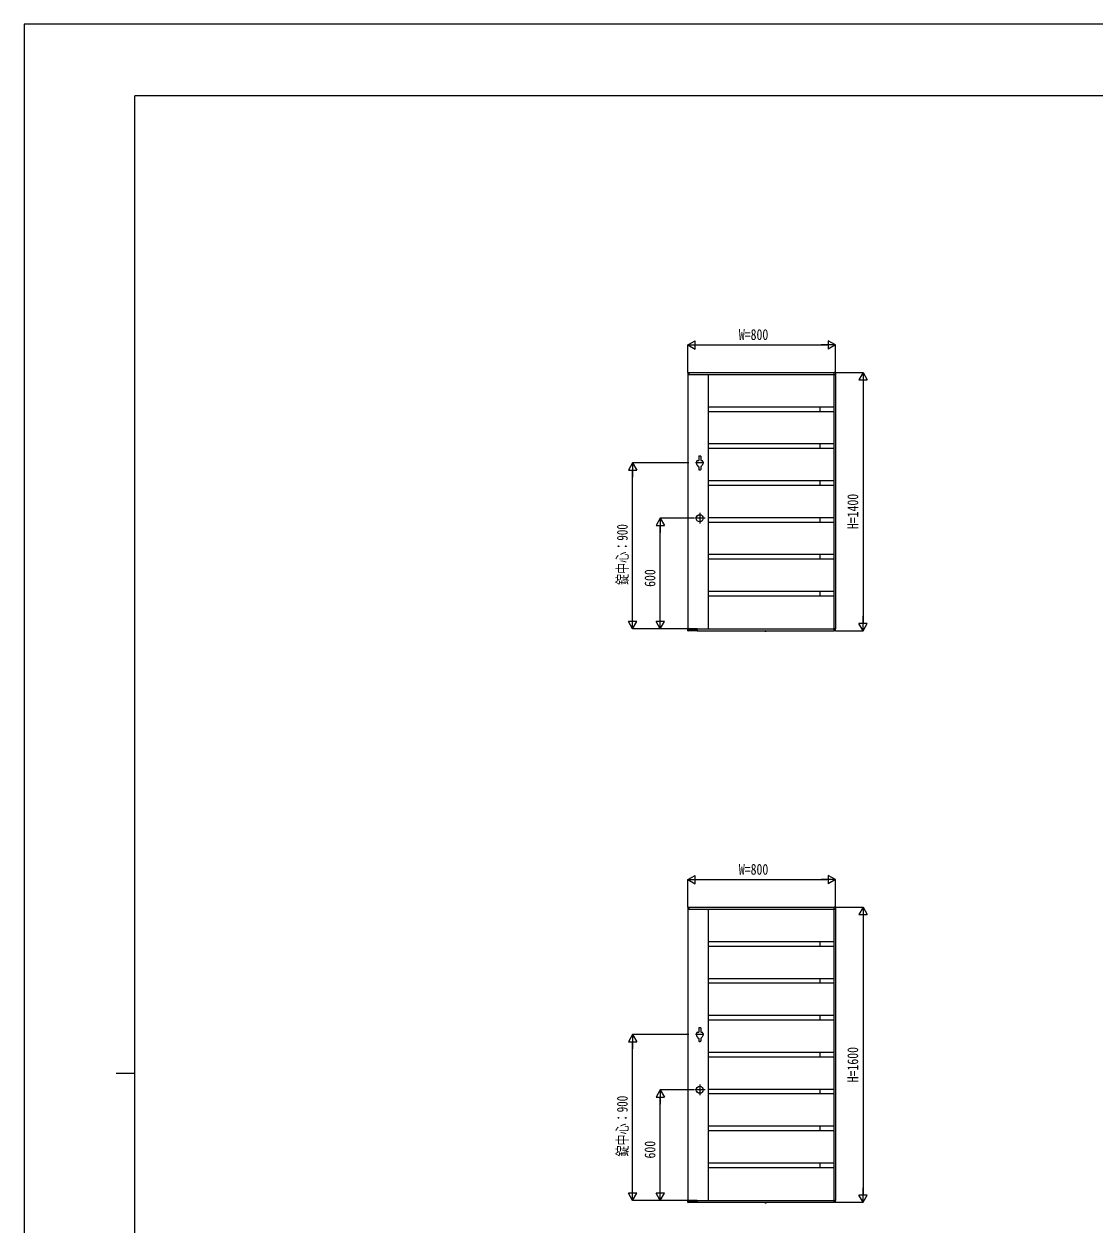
# Model space of a CAD drawing. Units: millimetres, scale not verified. Extents: x -8410 to 8410, y -5940 to 5940.
# Drawn here: x -8410 to -2602, y -573 to 5940 of the extents above; entities that cross this region are included whole.
import ezdxf
from ezdxf.enums import TextEntityAlignment as Align

# ---------------------------------------------------------------- set-up
doc = ezdxf.new("R2010")
doc.units = ezdxf.units.MM
doc.header["$LTSCALE"] = 30
for name, color, linetype in [('0-2_YKK_A1', 4, 'Continuous'), ('0-3_YKK_D', 6, 'Continuous'), ('0-4_YKK_ZWAK', 7, 'Continuous')]:
    doc.layers.add(name, color=color, linetype=linetype)
doc.styles.add('ＭＳ ゴシック', font='')
doc.styles.get('ＭＳ ゴシック').set_extended_font_data('MS Gothic')

msp = doc.modelspace()

# ---------------------------------------------------------------- linework, layer by layer
at = {"layer": '0-2_YKK_A1'}
for p, q in [((-4810.46, 4048.63), (-4810.46, 4040.5)), ((-4809.96, 4040), (-4809.96, 2660)), ((-4809.96, 4040), (-4009.96, 4040)), ((-4809.96, 4040), (-4803.26, 4040)), ((-4809.05, 4050.13), (-4803.49, 4050.47)), ((-4803.26, 4040), (-4803.26, 4040)), ((-4802.96, 4050), (-4016.96, 4050)), ((-4802.96, 4040), (-4802.96, 4050)), ((-4802.96, 4040.3), (-4802.96, 4049.97)), ((-4699.96, 4040), (-4699.96, 2660)), ((-4018.96, 4040), (-4018.96, 2660)), ((-4016.96, 4040), (-4016.96, 4050)), ((-4016.96, 4040.3), (-4016.96, 4049.97)), ((-4009.96, 4040), (-4016.66, 4040)), ((-4016.66, 4040), (-4016.66, 4040)), ((-4010.87, 4050.13), (-4016.43, 4050.47)), ((-4009.96, 4040), (-4009.96, 2660)), ((-4009.46, 4048.63), (-4009.46, 4040.5)), ((-4018.96, 3862.5), (-4699.96, 3862.5)), ((-4093.96, 3862.5), (-4093.96, 3837.5)), ((-4018.96, 3837.5), (-4699.96, 3837.5)), ((-4018.96, 3662.5), (-4699.96, 3662.5)), ((-4093.96, 3662.5), (-4093.96, 3637.5)), ((-4751.21, 3595.5), (-4751.21, 3572)), ((-4749.21, 3597.5), (-4742.71, 3597.5)), ((-4740.71, 3595.5), (-4740.71, 3572)), ((-4018.96, 3637.5), (-4699.96, 3637.5)), ((-4723.96, 3560), (-4767.96, 3560)), ((-4763.46, 3567), (-4763.46, 3553)), ((-4758.46, 3572), (-4751.21, 3572)), ((-4751.21, 3539.16), (-4751.21, 3524.5)), ((-4749.21, 3522.5), (-4742.71, 3522.5)), ((-4740.71, 3572), (-4733.46, 3572)), ((-4740.71, 3539.16), (-4740.71, 3524.5)), ((-4728.46, 3567), (-4728.46, 3553)), ((-4018.96, 3462.5), (-4699.96, 3462.5)), ((-4093.96, 3462.5), (-4093.96, 3437.5)), ((-4018.96, 3437.5), (-4699.96, 3437.5)), ((-4716.96, 3260), (-4774.96, 3260)), ((-4745.96, 3289), (-4745.96, 3231)), ((-4018.96, 3262.5), (-4699.96, 3262.5)), ((-4093.96, 3262.5), (-4093.96, 3237.5)), ((-4018.96, 3237.5), (-4699.96, 3237.5)), ((-4018.96, 3062.5), (-4699.96, 3062.5)), ((-4093.96, 3062.5), (-4093.96, 3037.5)), ((-4018.96, 3037.5), (-4699.96, 3037.5)), ((-4018.96, 2862.5), (-4699.96, 2862.5)), ((-4018.96, 2837.5), (-4699.96, 2837.5)), ((-4093.96, 2862.5), (-4093.96, 2837.5)), ((-4809.85, 2649.97), (-4810.43, 2659.47)), ((-4809.96, 2660), (-4009.96, 2660)), ((-4760.26, 2660), (-4809.93, 2660)), ((-4808.6, 2649.5), (-4809.35, 2649.5)), ((-4808.1, 2649.99), (-4808.07, 2651.81)), ((-4808.09, 2650.5), (-4761.79, 2650.5)), ((-4787.17, 2652.1), (-4807.75, 2652.1)), ((-4786.85, 2651.81), (-4786.84, 2650.99)), ((-4785.12, 2650.99), (-4785.1, 2651.81)), ((-4778.13, 2652.1), (-4784.79, 2652.1)), ((-4777.82, 2651.81), (-4777.8, 2650.99)), ((-4776.08, 2650.99), (-4776.07, 2651.81)), ((-4762.13, 2652.1), (-4775.75, 2652.1)), ((-4765.86, 2652.1), (-4765.84, 2650.99)), ((-4761.82, 2651.81), (-4761.79, 2650.01)), ((-4760.46, 2649.52), (-4761.29, 2649.52)), ((-4759.96, 2659.7), (-4759.96, 2650.02)), ((-4759.66, 2660), (-4759.66, 2650)), ((-4759.66, 2650), (-4016.96, 2650)), ((-4392.22, 2649.5), (-4392.13, 2650)), ((-4392.22, 2649.5), (-4392.05, 2648.53)), ((-4392.22, 2649.5), (-4384.4, 2649.5)), ((-4392.13, 2650), (-4384.49, 2650)), ((-4388.31, 2645.8), (-4388.31, 2650)), ((-4384.4, 2649.5), (-4384.57, 2648.53)), ((-4384.4, 2649.5), (-4384.49, 2650)), ((-4016.96, 2650), (-4016.96, 2660)), ((-4016.96, 2659.7), (-4016.96, 2650.03)), ((-4009.96, 2660), (-4016.66, 2660)), ((-4016.66, 2660), (-4016.66, 2660)), ((-4010.87, 2649.87), (-4016.43, 2649.53)), ((-4009.46, 2651.37), (-4009.46, 2659.5)), ((-4810.46, 1148.63), (-4810.46, 1140.5)), ((-4809.96, 1140), (-4809.96, -440)), ((-4809.96, 1140), (-4009.96, 1140)), ((-4809.96, 1140), (-4803.26, 1140)), ((-4809.05, 1150.13), (-4803.49, 1150.47)), ((-4803.26, 1140), (-4803.26, 1140)), ((-4802.96, 1150), (-4016.96, 1150)), ((-4802.96, 1140), (-4802.96, 1150)), ((-4802.96, 1140.3), (-4802.96, 1149.97)), ((-4699.96, 1140), (-4699.96, -440)), ((-4018.96, 1140), (-4018.96, -440)), ((-4016.96, 1140), (-4016.96, 1150)), ((-4016.96, 1140.3), (-4016.96, 1149.97)), ((-4009.96, 1140), (-4016.66, 1140)), ((-4016.66, 1140), (-4016.66, 1140)), ((-4010.87, 1150.13), (-4016.43, 1150.47)), ((-4009.96, 1140), (-4009.96, -440)), ((-4009.46, 1148.63), (-4009.46, 1140.5)), ((-4018.96, 962.5), (-4699.96, 962.5)), ((-4018.96, 937.5), (-4699.96, 937.5)), ((-4093.96, 962.5), (-4093.96, 937.5)), ((-4018.96, 762.5), (-4699.96, 762.5)), ((-4018.96, 737.5), (-4699.96, 737.5)), ((-4093.96, 762.5), (-4093.96, 737.5)), ((-4018.96, 562.5), (-4699.96, 562.5)), ((-4018.96, 537.5), (-4699.96, 537.5)), ((-4093.96, 562.5), (-4093.96, 537.5)), ((-4723.96, 460), (-4767.96, 460)), ((-4763.46, 467), (-4763.46, 453)), ((-4758.46, 472), (-4751.21, 472)), ((-4751.21, 495.5), (-4751.21, 472)), ((-4749.21, 497.5), (-4742.71, 497.5)), ((-4740.71, 495.5), (-4740.71, 472)), ((-4740.71, 472), (-4733.46, 472)), ((-4728.46, 467), (-4728.46, 453)), ((-4751.21, 439.16), (-4751.21, 424.5)), ((-4749.21, 422.5), (-4742.71, 422.5)), ((-4740.71, 439.16), (-4740.71, 424.5)), ((-4018.96, 362.5), (-4699.96, 362.5)), ((-4018.96, 337.5), (-4699.96, 337.5)), ((-4093.96, 362.5), (-4093.96, 337.5)), ((-4716.96, 160), (-4774.96, 160)), ((-4745.96, 189), (-4745.96, 131)), ((-4018.96, 162.5), (-4699.96, 162.5)), ((-4018.96, 137.5), (-4699.96, 137.5)), ((-4093.96, 162.5), (-4093.96, 137.5)), ((-4018.96, -37.5), (-4699.96, -37.5)), ((-4018.96, -62.5), (-4699.96, -62.5)), ((-4093.96, -37.5), (-4093.96, -62.5)), ((-4018.96, -237.5), (-4699.96, -237.5)), ((-4093.96, -237.5), (-4093.96, -262.5)), ((-4018.96, -262.5), (-4699.96, -262.5)), ((-4809.85, -450.03), (-4810.43, -440.53)), ((-4809.96, -440), (-4009.96, -440)), ((-4760.26, -440), (-4809.93, -440)), ((-4808.6, -450.5), (-4809.35, -450.5)), ((-4808.1, -450.01), (-4808.07, -448.19)), ((-4808.09, -449.5), (-4761.79, -449.5)), ((-4787.17, -447.9), (-4807.75, -447.9)), ((-4786.85, -448.19), (-4786.84, -449.01)), ((-4785.12, -449.01), (-4785.1, -448.19)), ((-4778.13, -447.9), (-4784.79, -447.9)), ((-4777.82, -448.19), (-4777.8, -449.01)), ((-4776.08, -449.01), (-4776.07, -448.19)), ((-4762.13, -447.9), (-4775.75, -447.9)), ((-4765.86, -447.9), (-4765.84, -449.01)), ((-4761.82, -448.19), (-4761.79, -449.99)), ((-4760.46, -450.48), (-4761.29, -450.48)), ((-4759.96, -440.3), (-4759.96, -449.98)), ((-4759.66, -440), (-4759.66, -450)), ((-4759.66, -450), (-4016.96, -450)), ((-4392.22, -450.5), (-4392.13, -450)), ((-4392.22, -450.5), (-4392.05, -451.47)), ((-4392.22, -450.5), (-4384.4, -450.5)), ((-4392.13, -450), (-4384.49, -450)), ((-4388.31, -454.2), (-4388.31, -450)), ((-4384.4, -450.5), (-4384.57, -451.47)), ((-4384.4, -450.5), (-4384.49, -450)), ((-4016.96, -450), (-4016.96, -440)), ((-4016.96, -440.3), (-4016.96, -449.97)), ((-4009.96, -440), (-4016.66, -440)), ((-4016.66, -440), (-4016.66, -440)), ((-4010.87, -450.13), (-4016.43, -450.47)), ((-4009.46, -448.63), (-4009.46, -440.5))]:
    msp.add_line(p, q, dxfattribs=at)
for points in [[(-4807.75, 2652.1), (-4807.89, 2652.07), (-4807.97, 2652.02), (-4808.01, 2651.97), (-4808.04, 2651.91), (-4808.06, 2651.86), (-4808.07, 2651.81)], [(-4786.85, 2651.81), (-4786.86, 2651.85), (-4786.87, 2651.9), (-4786.89, 2651.95), (-4786.92, 2651.99), (-4786.97, 2652.04), (-4787.05, 2652.08), (-4787.17, 2652.1)], [(-4784.79, 2652.1), (-4784.92, 2652.07), (-4785, 2652.02), (-4785.05, 2651.97), (-4785.08, 2651.91), (-4785.09, 2651.86), (-4785.1, 2651.81)], [(-4777.82, 2651.81), (-4777.82, 2651.85), (-4777.83, 2651.9), (-4777.86, 2651.95), (-4777.89, 2651.99), (-4777.94, 2652.04), (-4778.01, 2652.08), (-4778.13, 2652.1)], [(-4775.75, 2652.1), (-4775.89, 2652.07), (-4775.97, 2652.02), (-4776.01, 2651.97), (-4776.04, 2651.91), (-4776.06, 2651.86), (-4776.07, 2651.81)], [(-4761.82, 2651.81), (-4761.82, 2651.85), (-4761.83, 2651.9), (-4761.86, 2651.95), (-4761.89, 2651.99), (-4761.94, 2652.04), (-4762.01, 2652.08), (-4762.13, 2652.1)], [(-4390.61, 2647.42), (-4389.46, 2649.74), (-4388.31, 2650.35)], [(-4386.01, 2647.42), (-4387.17, 2649.74), (-4388.31, 2650.35)], [(-4807.75, -447.9), (-4807.89, -447.93), (-4807.97, -447.98), (-4808.01, -448.03), (-4808.04, -448.09), (-4808.06, -448.14), (-4808.07, -448.19)], [(-4786.85, -448.19), (-4786.86, -448.15), (-4786.87, -448.1), (-4786.89, -448.05), (-4786.92, -448.01), (-4786.97, -447.96), (-4787.05, -447.92), (-4787.17, -447.9)], [(-4784.79, -447.9), (-4784.92, -447.93), (-4785, -447.98), (-4785.05, -448.03), (-4785.08, -448.09), (-4785.09, -448.14), (-4785.1, -448.19)], [(-4777.82, -448.19), (-4777.82, -448.15), (-4777.83, -448.1), (-4777.86, -448.05), (-4777.89, -448.01), (-4777.94, -447.96), (-4778.01, -447.92), (-4778.13, -447.9)], [(-4775.75, -447.9), (-4775.89, -447.93), (-4775.97, -447.98), (-4776.01, -448.03), (-4776.04, -448.09), (-4776.06, -448.14), (-4776.07, -448.19)], [(-4761.82, -448.19), (-4761.82, -448.15), (-4761.83, -448.1), (-4761.86, -448.05), (-4761.89, -448.01), (-4761.94, -447.96), (-4762.01, -447.92), (-4762.13, -447.9)], [(-4390.61, -452.58), (-4389.46, -450.26), (-4388.31, -449.65)], [(-4386.01, -452.58), (-4387.17, -450.26), (-4388.31, -449.65)]]:
    msp.add_lwpolyline(points, dxfattribs=at)
for centre in [(-4745.96, 3260), (-4745.96, 160)]:
    msp.add_circle(centre, 19, dxfattribs=at)
for centre, radius, start, end in [((-4808.96, 4048.63), 1.5, 93.5, 180), ((-4809.96, 4040.5), 0.5, 180, 270), ((-4803.46, 4049.97), 0.5, 0, 93.5), ((-4803.26, 4040.3), 0.3, 270, 0), ((-4016.46, 4049.97), 0.5, 86.5, 180), ((-4016.66, 4040.3), 0.3, 180, 270), ((-4010.96, 4048.63), 1.5, 0, 86.5), ((-4009.96, 4040.5), 0.5, 270, 0), ((-4749.21, 3595.5), 2, 90, 180), ((-4742.71, 3595.5), 2, 0, 90), ((-4758.46, 3567), 5, 90, 180), ((-4758.46, 3553), 5, 180, 270), ((-4745.96, 3550.44), 12.5, 191.55262, 245.16541), ((-4749.21, 3524.5), 2, 180, 270), ((-4742.71, 3524.5), 2, 270, 0), ((-4745.96, 3550.5), 12.5, 294.83459, 348.44738), ((-4745.96, 3550.44), 12.5, 294.83459, 348.44738), ((-4733.46, 3567), 5, 0, 90), ((-4733.46, 3553), 5, 270, 0), ((-4809.93, 2659.5), 0.5, 90, 183.5), ((-4809.35, 2650), 0.5, 183.5, 269.21081), ((-4808.6, 2650), 0.5, 269.18971, 359), ((-4786.34, 2651), 0.5, 181, 270), ((-4785.62, 2651), 0.5, 270, 359), ((-4777.3, 2651), 0.5, 181, 270), ((-4776.58, 2651), 0.5, 270, 359), ((-4765.34, 2651), 0.5, 181, 270), ((-4761.29, 2650.02), 0.5, 181.0014, 270.00152), ((-4760.46, 2650.02), 0.5, 270, 0), ((-4760.26, 2659.7), 0.3, 0, 90), ((-4391.16, 2648.68), 0.9, 190, 239.36409), ((-4388.31, 2653.5), 6.5, 239.36409, 300.63591), ((-4385.46, 2648.68), 0.9, 300.63591, 350), ((-4016.66, 2659.7), 0.3, 90, 180), ((-4016.46, 2650.03), 0.5, 180, 273.5), ((-4010.96, 2651.37), 1.5, 273.5, 0), ((-4009.96, 2659.5), 0.5, 0, 90), ((-4808.96, 1148.63), 1.5, 93.5, 180), ((-4809.96, 1140.5), 0.5, 180, 270), ((-4803.46, 1149.97), 0.5, 0, 93.5), ((-4803.26, 1140.3), 0.3, 270, 0), ((-4016.46, 1149.97), 0.5, 86.5, 180), ((-4016.66, 1140.3), 0.3, 180, 270), ((-4010.96, 1148.63), 1.5, 0, 86.5), ((-4009.96, 1140.5), 0.5, 270, 0), ((-4758.46, 467), 5, 90, 180), ((-4749.21, 495.5), 2, 90, 180), ((-4742.71, 495.5), 2, 0, 90), ((-4733.46, 467), 5, 0, 90), ((-4758.46, 453), 5, 180, 270), ((-4745.96, 450.44), 12.5, 191.55262, 245.16541), ((-4749.21, 424.5), 2, 180, 270), ((-4742.71, 424.5), 2, 270, 0), ((-4745.96, 450.5), 12.5, 294.83459, 348.44738), ((-4745.96, 450.44), 12.5, 294.83459, 348.44738), ((-4733.46, 453), 5, 270, 0), ((-4809.93, -440.5), 0.5, 90, 183.5), ((-4809.35, -450), 0.5, 183.5, 269.21081), ((-4808.6, -450), 0.5, 269.18971, 359), ((-4786.34, -449), 0.5, 181, 270), ((-4785.62, -449), 0.5, 270, 359), ((-4777.3, -449), 0.5, 181, 270), ((-4776.58, -449), 0.5, 270, 359), ((-4765.34, -449), 0.5, 181, 270), ((-4761.29, -449.98), 0.5, 181.0014, 270.00152), ((-4760.46, -449.98), 0.5, 270, 0), ((-4760.26, -440.3), 0.3, 0, 90), ((-4391.16, -451.32), 0.9, 190, 239.36409), ((-4388.31, -446.5), 6.5, 239.36409, 300.63591), ((-4385.46, -451.32), 0.9, 300.63591, 350), ((-4016.66, -440.3), 0.3, 90, 180), ((-4016.46, -449.97), 0.5, 180, 273.5), ((-4010.96, -448.63), 1.5, 273.5, 0), ((-4009.96, -440.5), 0.5, 0, 90)]:
    msp.add_arc(centre, radius, start, end, dxfattribs=at)
at = {"layer": '0-3_YKK_D'}
for p, q in [((-4809.96, 4200), (-4770.99, 4222.5)), ((-4809.96, 4051), (-4809.96, 4201)), ((-4809.96, 4200), (-4770.99, 4177.5)), ((-4809.96, 4200), (-4732.02, 4200)), ((-4770.99, 4177.5), (-4770.99, 4222.5)), ((-4764.96, 4200), (-4054.96, 4200)), ((-4009.96, 4200), (-4087.9, 4200)), ((-4009.96, 4200), (-4048.93, 4222.5)), ((-4048.93, 4222.5), (-4048.93, 4177.5)), ((-4009.96, 4200), (-4048.93, 4177.5)), ((-4009.96, 4051), (-4009.96, 4201)), ((-4008.96, 4050), (-3858.96, 4050)), ((-3859.96, 4050), (-3882.46, 4011.03)), ((-3859.96, 4050), (-3837.46, 4011.03)), ((-3859.96, 4050), (-3859.96, 3972.06)), ((-3882.46, 4011.03), (-3837.46, 4011.03)), ((-3859.96, 4005), (-3859.96, 2695)), ((-5109.96, 3560), (-5132.46, 3521.03)), ((-5132.46, 3521.03), (-5087.46, 3521.03)), ((-4804.46, 3560), (-5110.96, 3560)), ((-5109.96, 3560), (-5087.46, 3521.03)), ((-5109.96, 3560), (-5109.96, 3482.06)), ((-5109.96, 2705), (-5109.96, 3515)), ((-4959.96, 3260), (-4982.46, 3221.03)), ((-4776.96, 3260), (-4960.96, 3260)), ((-4959.96, 3260), (-4937.46, 3221.03)), ((-4959.96, 3260), (-4959.96, 3182.06)), ((-4982.46, 3221.03), (-4937.46, 3221.03)), ((-4959.96, 2705), (-4959.96, 3215)), ((-5109.96, 2660), (-5109.96, 2737.94)), ((-4959.96, 2660), (-4959.96, 2737.94)), ((-5109.96, 2660), (-5132.46, 2698.97)), ((-5087.46, 2698.97), (-5132.46, 2698.97)), ((-5109.96, 2660), (-5087.46, 2698.97)), ((-4959.96, 2660), (-4982.46, 2698.97)), ((-4937.46, 2698.97), (-4982.46, 2698.97)), ((-4959.96, 2660), (-4937.46, 2698.97)), ((-3859.96, 2650), (-3882.46, 2688.97)), ((-3837.46, 2688.97), (-3882.46, 2688.97)), ((-3859.96, 2650), (-3859.96, 2727.94)), ((-3859.96, 2650), (-3837.46, 2688.97)), ((-4811.96, 2660), (-5110.96, 2660)), ((-4811.96, 2660), (-4960.96, 2660)), ((-4008.96, 2650), (-3858.96, 2650)), ((-4809.96, 1300), (-4770.99, 1322.5)), ((-4770.99, 1277.5), (-4770.99, 1322.5)), ((-4009.96, 1300), (-4048.93, 1322.5)), ((-4048.93, 1322.5), (-4048.93, 1277.5)), ((-4809.96, 1151), (-4809.96, 1301)), ((-4809.96, 1300), (-4770.99, 1277.5)), ((-4809.96, 1300), (-4732.02, 1300)), ((-4764.96, 1300), (-4054.96, 1300)), ((-4009.96, 1300), (-4087.9, 1300)), ((-4009.96, 1300), (-4048.93, 1277.5)), ((-4009.96, 1151), (-4009.96, 1301)), ((-4008.96, 1150), (-3858.96, 1150)), ((-3859.96, 1150), (-3882.46, 1111.03)), ((-3882.46, 1111.03), (-3837.46, 1111.03)), ((-3859.96, 1150), (-3837.46, 1111.03)), ((-3859.96, 1150), (-3859.96, 1072.06)), ((-3859.96, 1105), (-3859.96, -405)), ((-5109.96, 460), (-5132.46, 421.03)), ((-4804.46, 460), (-5110.96, 460)), ((-5109.96, 460), (-5087.46, 421.03)), ((-5109.96, 460), (-5109.96, 382.06)), ((-5132.46, 421.03), (-5087.46, 421.03)), ((-5109.96, -395), (-5109.96, 415)), ((-4959.96, 160), (-4982.46, 121.03)), ((-4776.96, 160), (-4960.96, 160)), ((-4959.96, 160), (-4937.46, 121.03)), ((-4959.96, 160), (-4959.96, 82.06)), ((-4982.46, 121.03), (-4937.46, 121.03)), ((-4959.96, -395), (-4959.96, 115)), ((-5109.96, -440), (-5109.96, -362.06)), ((-4959.96, -440), (-4959.96, -362.06)), ((-3859.96, -450), (-3859.96, -372.06)), ((-5109.96, -440), (-5132.46, -401.03)), ((-5087.46, -401.03), (-5132.46, -401.03)), ((-4811.96, -440), (-5110.96, -440)), ((-5109.96, -440), (-5087.46, -401.03)), ((-4959.96, -440), (-4982.46, -401.03)), ((-4937.46, -401.03), (-4982.46, -401.03)), ((-4811.96, -440), (-4960.96, -440)), ((-4959.96, -440), (-4937.46, -401.03)), ((-4008.96, -450), (-3858.96, -450)), ((-3859.96, -450), (-3882.46, -411.03)), ((-3837.46, -411.03), (-3882.46, -411.03)), ((-3859.96, -450), (-3837.46, -411.03))]:
    msp.add_line(p, q, dxfattribs=at)
at = {"layer": '0-4_YKK_ZWAK'}
for p, q in [((7790.04, 5550), (-7809.96, 5550)), ((-7809.96, -5050), (-7809.96, 5550)), ((-7909.96, 250), (-7809.96, 250))]:
    msp.add_line(p, q, dxfattribs=at)
msp.add_lwpolyline([(-8410, -5940), (8410, -5940), (8410, 5940), (-8410, 5940)], close=True, dxfattribs=at)

# ---------------------------------------------------------------- texts
at = {"layer": '0-3_YKK_D', "style": 'ＭＳ ゴシック', "width": 0.8}
for p in [(-4533.69, 4209), (-4533.69, 1309)]:
    msp.add_text('W=800', height=58.65, dxfattribs=at).set_placement(p, align=Align.BOTTOM_LEFT)
at = {"layer": '0-3_YKK_D', "style": 'ＭＳ ゴシック'}
for s, width, p in [('H=1400', 0.8, (-3868.96, 3200.67)), ('錠中心：900', 0.75, (-5118.96, 2898)), ('600', 0.8, (-4968.96, 2887.47)), ('H=1600', 0.8, (-3868.96, 200.67)), ('錠中心：900', 0.75, (-5118.96, -202)), ('600', 0.8, (-4968.96, -212.53))]:
    msp.add_text(s, height=58.65, rotation=90, dxfattribs=dict(at, width=width)).set_placement(p, align=Align.BOTTOM_LEFT)

doc.saveas('drawing.dxf')
